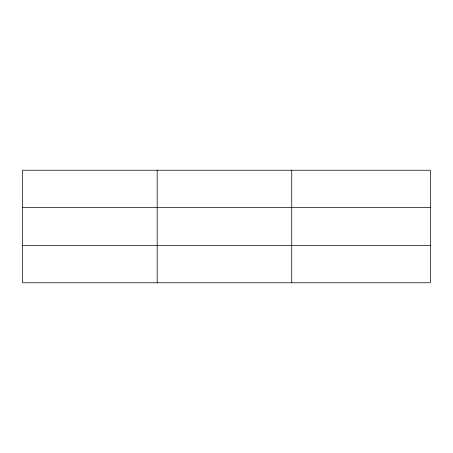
<?xml version="1.0" encoding="UTF-8"?>
<svg xmlns="http://www.w3.org/2000/svg" width="453" height="453" viewBox="0 0 453 453"><rect width="100%" height="100%" fill="white"/><g stroke="black" fill="none" stroke-linecap="round" stroke-linejoin="round"><path stroke-width="0.68" d="M157.191 282.768L157.191 170.232M291.732 282.768L291.732 170.232M430.35 245.634L430.35 282.768L22.65 282.768L22.65 170.232L430.35 170.232L430.35 245.634L22.65 245.634M22.65 207.366L430.35 207.366"/></g></svg>
